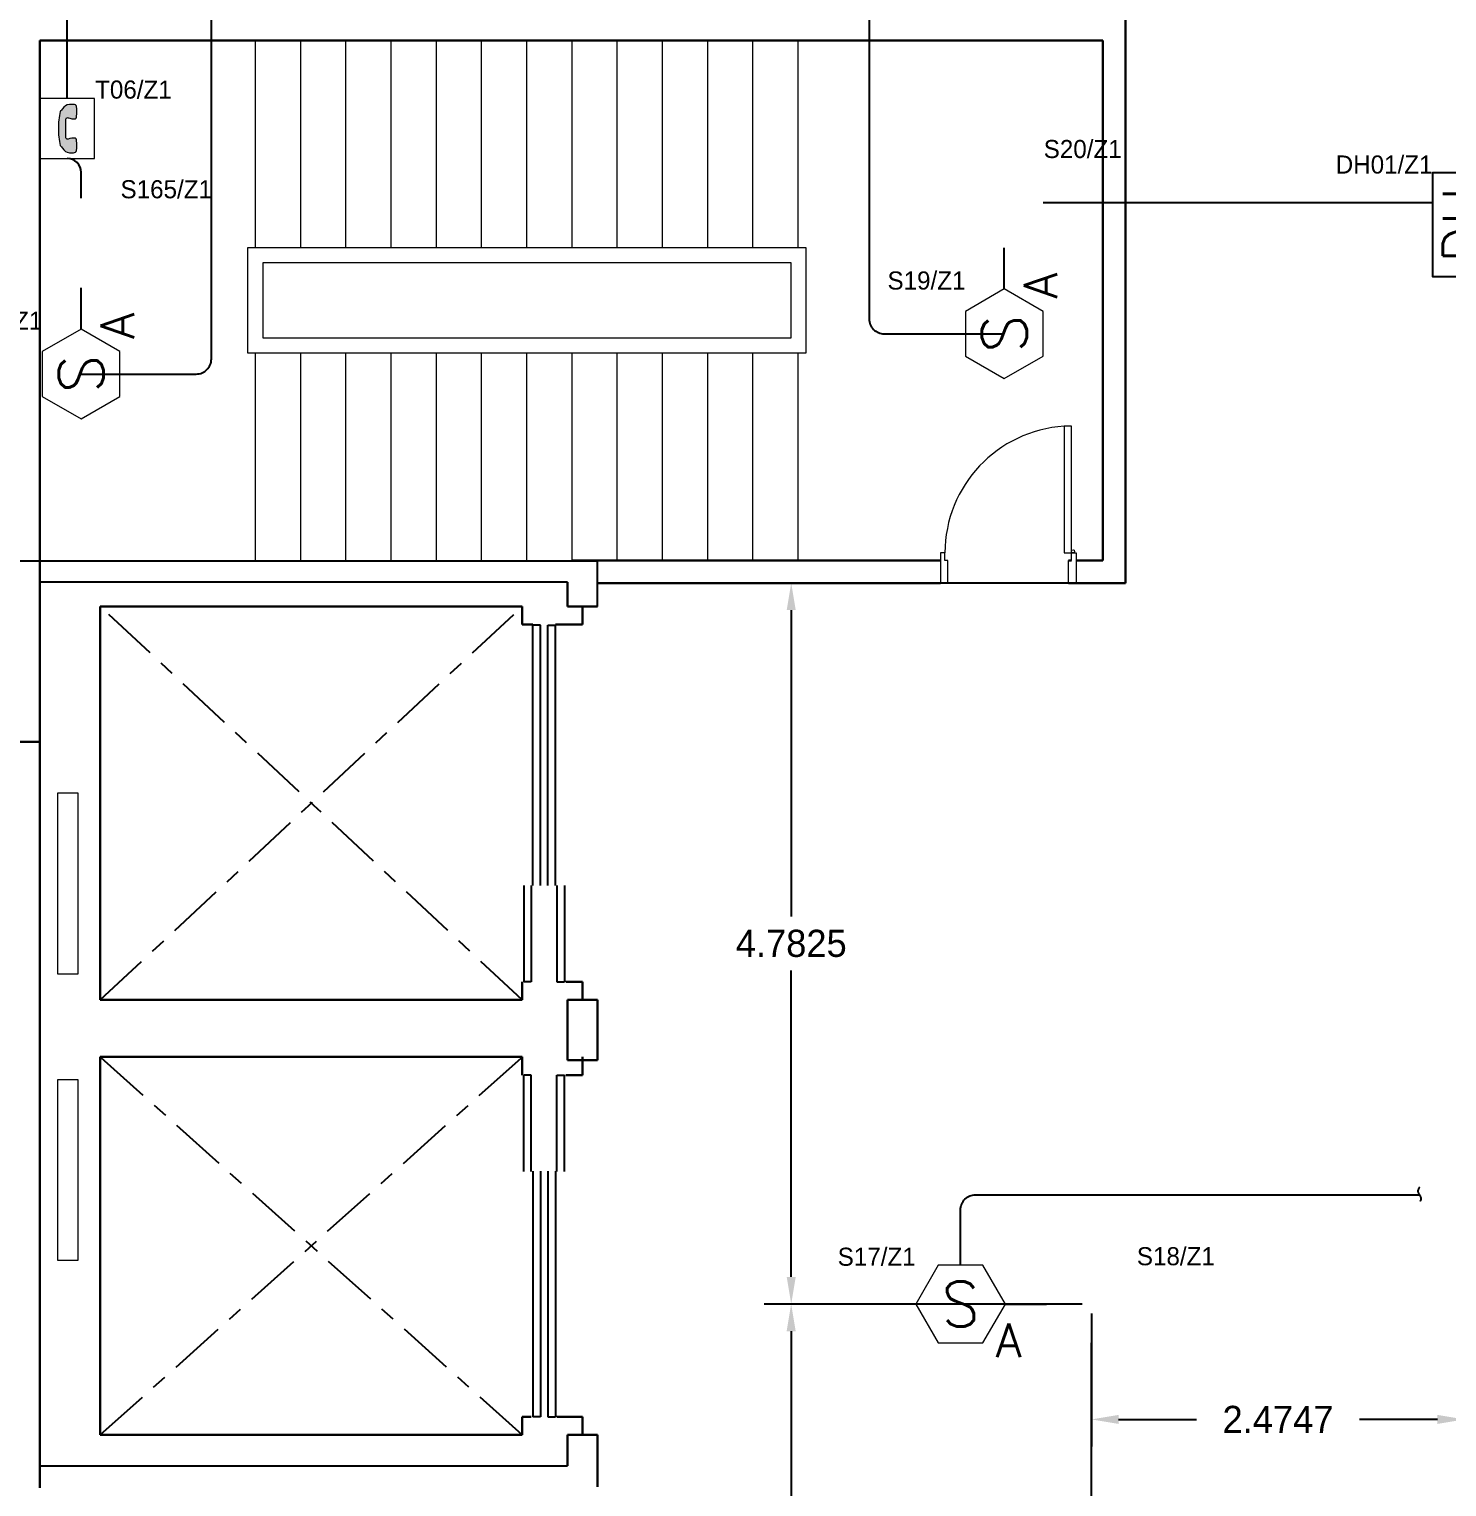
# Model space of a CAD drawing. Extents: x -3404 to 3497, y 0 to 399.
# Drawn here: x 36.6 to 46.01, y 348.53 to 358.2 of the extents above; entities that cross this region are included whole.
import ezdxf
from ezdxf import colors
from ezdxf.entities.mleader import LeaderData, LeaderLine
from ezdxf.enums import TextEntityAlignment as Align
from ezdxf.math import Vec2, Vec3

# ---------------------------------------------------------------- set-up
doc = ezdxf.new("R2010")
doc.units = 0
doc.header["$LTSCALE"] = 0.15
doc.linetypes.add('CENTERX2', pattern=[4, 2.5, -0.5, 0.5, -0.5])
doc.linetypes.add('HIDDEN', pattern=[0.375, 0.25, -0.125])
doc.layers.get('0').update_dxf_attribs({"color": 252})
doc.layers.get('Defpoints').update_dxf_attribs({"color": 252})
for name, color, linetype in [('0 ARCH', 252, 'Continuous'), ('0 DD', 252, 'Continuous'), ('0 fire alarm', 252, 'Continuous'), ('0 sockets', 252, 'Continuous'), ('00-BT-FAS-TEXT', 2, 'Continuous'), ('AUTOINCR', 7, 'Continuous'), ('d1', 252, 'Continuous'), ('FIRE_LOOP', 7, 'Continuous'), ('grocol', 252, 'Continuous'), ('WINDOW', 252, 'Continuous'), ('WIRING', 4, 'Continuous')]:
    doc.layers.add(name, color=color, linetype=linetype)
for name, color, linetype, lineweight in [('DOOR', 252, 'Continuous', 20), ('elev', 252, 'Continuous', 9), ('T-FIRE-B', 4, 'Continuous', 0), ('T-TEXT', 2, 'Continuous', 0), ('wall', 252, 'Continuous', 30)]:
    doc.layers.add(name, color=color, linetype=linetype, lineweight=lineweight)
doc.styles.add('ROMANS', font='ROMANS.shx', dxfattribs={"width": 0.8})
doc.styles.add('TEXT-NFP', font='simplex.shx')
doc.dimstyles.get("Standard").update_dxf_attribs({"dimtxt": 0.18, "dimasz": 0.18, "dimexe": 0.18, "dimexo": 0.0625, "dimgap": 0.09, "dimtad": 0, "dimtih": 1, "dimtoh": 1, "dimdec": 4, "dimzin": 0, "dimdsep": 46, "dimtxsty": 'Standard', "dimcen": 0.09, "dimadec": 0, "dimazin": 0, "dimtfac": 1, "dimtdec": 4, "dimtofl": 0, "dimtmove": 0, "dimatfit": 3, "dimfxl": 1, "dimtolj": 1, "dimtzin": 0, "dimarcsym": 0})

# ---------------------------------------------------------------- blocks, each defined once
blk = doc.blocks.new('ARCH')
at = {"layer": 'd1', "linetype": 'CENTERX2'}
for p, q in [((39.8743, 351.7619), (37.075, 354.3723)), ((37.075, 351.7619), (39.8743, 354.3723)), ((37.075, 348.8767), (39.8743, 351.384)), ((39.8743, 348.8767), (37.075, 351.384))]:
    blk.add_line(p, q, dxfattribs=at)
at = {"layer": 'd1', "ltscale": 0.5}
for p, q in [((39.9443, 352.5203), (39.9443, 354.2479)), ((39.9943, 354.2479), (39.9443, 354.2479)), ((39.9943, 352.5203), (39.9943, 354.2479)), ((40.0443, 352.5203), (40.0443, 354.2479)), ((40.0443, 354.2479), (40.0943, 354.2479)), ((40.0943, 352.5203), (40.0943, 354.2479)), ((39.8843, 352.5219), (39.8843, 351.8819)), ((39.9343, 352.5219), (39.9343, 351.8819)), ((40.1043, 352.5219), (40.1043, 351.8819)), ((40.1543, 352.5219), (40.1543, 351.8819)), ((39.9343, 351.8819), (39.8843, 351.8819)), ((40.1043, 351.8819), (40.1543, 351.8819)), ((39.8843, 350.624), (39.8843, 351.264)), ((39.9343, 351.264), (39.8843, 351.264)), ((39.9343, 350.624), (39.9343, 351.264)), ((40.1043, 350.624), (40.1043, 351.264)), ((40.1043, 351.264), (40.1543, 351.264)), ((40.1543, 350.624), (40.1543, 351.264)), ((39.9443, 350.626), (39.9443, 348.9967)), ((39.9943, 350.626), (39.9943, 348.9967)), ((40.0443, 350.626), (40.0443, 348.9967)), ((40.0943, 350.626), (40.0943, 348.9967)), ((39.9943, 348.9967), (39.9443, 348.9967)), ((40.0443, 348.9967), (40.0943, 348.9967))]:
    blk.add_line(p, q, dxfattribs=at)
at = {"layer": 'DOOR'}
for points in [[(43.5178, 354.7274), (43.5178, 355.5674), (43.4695, 355.5674), (43.4695, 354.7274)], [(42.6778, 354.7274), (42.6478, 354.7274), (42.6478, 354.5274), (42.6978, 354.5274), (42.6978, 354.6774), (42.6778, 354.6774)], [(43.5178, 354.7274), (43.5478, 354.7274), (43.5478, 354.5274), (43.4978, 354.5274), (43.4978, 354.6774), (43.5178, 354.6774)]]:
    blk.add_lwpolyline(points, close=True, dxfattribs=at)
blk.add_circle((43.5278, 354.7374), 0.01, dxfattribs=at)
blk.add_arc((43.5227, 354.7242), 0.8449, 93.61106, 179.77823, dxfattribs=at)
at = {"layer": 'elev'}
for p, q in [((38.1049, 356.7524), (38.1049, 358.1274)), ((38.1049, 356.7524), (38.1049, 358.1274)), ((38.4049, 356.7524), (38.4049, 358.1274)), ((38.7049, 356.7524), (38.7049, 358.1274)), ((39.0049, 356.7524), (39.0049, 358.1274)), ((39.3049, 356.7524), (39.3049, 358.1274)), ((39.6049, 356.7524), (39.6049, 358.1274)), ((39.9049, 356.7524), (39.9049, 358.1274)), ((40.2049, 356.7524), (40.2049, 358.1274)), ((40.5049, 356.7524), (40.5049, 358.1274)), ((40.8049, 356.7524), (40.8049, 358.1274)), ((41.1049, 356.7524), (41.1049, 358.1274)), ((41.4049, 356.7524), (41.4049, 358.1274)), ((41.7049, 356.7524), (41.7049, 358.1274)), ((38.0549, 356.7524), (41.7549, 356.7524)), ((38.0549, 356.0524), (38.0549, 356.7524)), ((41.7549, 356.7524), (41.7549, 356.0524)), ((38.1549, 356.6524), (41.6549, 356.6524)), ((38.1549, 356.1524), (38.1549, 356.6524)), ((41.6549, 356.6524), (41.6549, 356.1524)), ((41.6549, 356.1524), (38.1549, 356.1524)), ((41.7549, 356.0524), (38.0549, 356.0524)), ((38.1049, 354.6774), (38.1049, 356.0524)), ((38.1049, 354.6774), (38.1049, 356.0524)), ((38.4049, 354.6774), (38.4049, 356.0524)), ((38.7049, 354.6774), (38.7049, 356.0524)), ((39.0049, 354.6774), (39.0049, 356.0524)), ((39.3049, 354.6774), (39.3049, 356.0524)), ((39.6049, 354.6774), (39.6049, 356.0524)), ((39.9049, 354.6774), (39.9049, 356.0524)), ((40.2049, 354.6774), (40.2049, 356.0524)), ((40.5049, 354.6774), (40.5049, 356.0524)), ((40.8049, 354.6774), (40.8049, 356.0524)), ((41.1049, 354.6774), (41.1049, 356.0524)), ((41.4049, 354.6774), (41.4049, 356.0524)), ((41.7049, 354.6774), (41.7049, 356.0524)), ((36.7917, 353.1329), (36.7917, 351.9356)), ((36.9278, 353.1329), (36.7917, 353.1329)), ((36.9278, 351.9356), (36.9278, 353.1329)), ((36.7917, 351.9356), (36.9278, 351.9356)), ((36.7917, 351.2329), (36.7917, 350.0356)), ((36.9278, 351.2329), (36.7917, 351.2329)), ((36.9278, 350.0356), (36.9278, 351.2329)), ((36.7917, 350.0356), (36.9278, 350.0356))]:
    blk.add_line(p, q, dxfattribs=at)
at = {"layer": 'grocol', "ltscale": 0.5}
for p, q in [((40.3743, 354.6726), (36.5299, 354.6726)), ((40.3743, 354.5323), (40.3743, 354.6726)), ((40.1743, 354.5323), (36.675, 354.5323)), ((36.675, 348.6726), (40.1743, 348.6726)), ((40.3743, 348.5323), (40.3743, 348.6726)), ((40.3743, 348.6726), (40.3743, 348.5323))]:
    blk.add_line(p, q, dxfattribs=at)
at = {"layer": 'wall'}
for p, q in [((43.875, 358.125), (43.875, 361.9108)), ((36.675, 358.125), (43.725, 358.125)), ((36.675, 358.125), (43.725, 358.125)), ((36.675, 358.125), (36.675, 348.525)), ((43.725, 354.6774), (43.725, 358.125)), ((43.875, 354.5274), (43.875, 358.125)), ((42.6478, 354.6774), (40.2049, 354.6774)), ((42.4157, 354.6774), (42.3957, 354.6774)), ((43.5178, 354.6774), (43.4978, 354.6774)), ((43.725, 354.6774), (43.5478, 354.6774)), ((40.1743, 354.3723), (40.1743, 354.5323)), ((42.6478, 354.5274), (40.3743, 354.5274)), ((43.875, 354.5274), (43.4978, 354.5274)), ((37.075, 354.3723), (37.075, 351.7619)), ((39.8743, 354.3723), (37.075, 354.3723)), ((39.8743, 354.3723), (39.8743, 354.2523)), ((40.1743, 354.3723), (40.3743, 354.3723)), ((40.2743, 354.2523), (40.2743, 354.3723)), ((39.8743, 354.2523), (39.9445, 354.2523)), ((39.9343, 354.2523), (39.8743, 354.2523)), ((40.0942, 354.2523), (40.2743, 354.2523)), ((36.675, 353.475), (30.075, 353.475)), ((39.8743, 351.8819), (39.8743, 351.7619)), ((40.1643, 351.8819), (40.2743, 351.8819)), ((40.2743, 351.8819), (40.2743, 351.7619)), ((37.075, 351.7619), (39.8743, 351.7619)), ((40.1743, 351.3619), (40.1743, 351.7619)), ((40.1743, 351.7619), (40.3743, 351.7619)), ((40.3743, 351.3619), (40.3743, 351.7619)), ((37.075, 351.384), (39.8743, 351.384)), ((37.075, 348.8767), (37.075, 351.384)), ((39.8743, 351.264), (39.8743, 351.384)), ((40.2743, 351.264), (40.2743, 351.384)), ((40.1743, 351.3619), (40.3743, 351.3619)), ((40.1643, 351.264), (40.2743, 351.264)), ((39.9343, 348.9967), (39.8743, 348.9967)), ((39.8743, 348.8767), (39.8743, 348.9967)), ((40.1043, 348.9967), (40.2743, 348.9967)), ((40.2743, 348.9967), (40.2743, 348.8767)), ((39.8743, 348.8767), (37.075, 348.8767)), ((40.1743, 348.6726), (40.1743, 348.8767)), ((40.1743, 348.8767), (40.3743, 348.8767)), ((40.3743, 348.6726), (40.3743, 348.8767))]:
    blk.add_line(p, q, dxfattribs=at)
at = {"layer": 'WINDOW', "linetype": 'CENTERX2'}
blk.add_line((40.3743, 354.3723), (40.3743, 354.5323), dxfattribs=at)
blk = doc.blocks.new('dressable smoke detectore above false ceiling')
blk.add_lwpolyline([(200, 0), (100, 173.2), (-100, 173.2), (-200, 0), (-100, -173.2), (100, -173.2)], close=True)
at = {"layer": 'T-TEXT', "style": 'ROMANS'}
blk.add_attdef('S', text='', height=200, dxfattribs=at).set_placement((0, 0, 0), align=Align.MIDDLE)
blk.add_attdef('A', text='', height=150, dxfattribs=at).set_placement((214.9, -161.3), align=Align.MIDDLE_CENTER)
blk = doc.blocks.new('*U39')
h = blk.add_hatch(color=256)
h.dxf.hatch_style = 1
edge = h.paths.add_edge_path()
edge.add_arc((32.6, 256.8), 14.1, 13.60208, 92.31607)
edge.add_line((32, 270.8), (11.2, 270.8))
edge.add_arc((13.1, 230.7), 40.2, 92.74415, 154.22151)
edge.add_arc((-27.5, 250.3), 4.89, 309.27222, 334.22151, ccw=False)
edge.add_arc((-63.6, 280.9), 52.1, 306.60964, 318.72508, ccw=False)
edge.add_arc((-30.4, 234.6), 4.89, 115.36052, 167.81343)
edge.add_arc((351.8, 152.1), 395.9, 167.80758, 180.29746)
edge.add_arc((347.9, 148), 392, 179.70122, 192.26686)
edge.add_arc((-30.4, 65.8), 4.89, 193.25659, 244.64909)
edge.add_arc((-66.6, 18.3), 54.9, 39.82507, 51.6228, ccw=False)
edge.add_arc((-27.5, 49.7), 4.89, 25.77849, 50.72778, ccw=False)
edge.add_arc((13.1, 69.3), 40.2, 205.77849, 267.25585)
edge.add_line((11.2, 29.2), (32, 29.2))
edge.add_arc((32.6, 43.2), 14.1, 267.68393, 346.39792)
edge.add_arc((-161.2, 66.9), 209.3, 352.60448, 365.90084)
edge.add_arc((12.6, 87.2), 34.4, 1.94009, 17.77394)
edge.add_arc((40.7, 96.2), 4.89, 18.49088, 87.07157)
edge.add_arc((29.9, 27.6), 74.3, 81.42344, 109.99039)
edge.add_arc((2.4, 101.8), 4.89, 250.35129, 295.24228, ccw=False)
edge.add_arc((1.2, 105.9), 8.65, 174.51397, 266.95864, ccw=False)
edge.add_arc((-1021.9, 147.1), 1015.3, 357.71608, 360.1614)
edge.add_arc((-1021.9, 152.9), 1015.3, 359.8386, 362.28392)
edge.add_arc((2.6, 194.4), 10.1, 100.6325, 185.99521, ccw=False)
edge.add_arc((2.4, 199.7), 4.89, 64.75772, 109.64871, ccw=False)
edge.add_arc((32.8, 273.5), 75, 247.79098, 276.68178)
edge.add_arc((40.7, 203.8), 4.89, 279.97605, 341.50912)
edge.add_arc((12.6, 212.8), 34.4, 342.22606, 358.05991)
edge.add_arc((-161.2, 233.1), 209.3, 354.09916, 367.39552)
for p, q in [((136.9, 300), (-136.9, 300)), ((-136.9, 300), (-136.9, 0)), ((136.9, 0), (136.9, 300)), ((-136.9, 0), (136.9, 0))]:
    blk.add_line(p, q)
blk.add_lwpolyline([(46.3, 260.1, 0.357628), (32, 270.8), (11.2, 270.8, 0.27487), (-23.1, 248.2, -0.109294), (-24.4, 246.5, -0.052913), (-32.5, 239.1, 0.232951), (-35.2, 235.7, 0.054551), (-44.1, 150, 0.054883), (-35.2, 64.7, 0.228078), (-32.5, 61.4, -0.051523), (-24.4, 53.5, -0.109294), (-23.1, 51.8, 0.27487), (11.2, 29.2), (32, 29.2, 0.357628), (46.3, 39.9, 0.058081), (46.9, 88.4, 0.069198), (45.3, 97.7, 0.308503), (40.9, 101, 0.125296), (4.5, 97.4, -0.198418), (0.7, 97.2, -0.426767), (-7.4, 106.7, 0.01067), (-6.6, 150, 0.01067), (-7.4, 193.3, -0.390702), (0.7, 204.3, -0.198418), (4.5, 204.1, 0.126732), (41.5, 199, 0.275132), (45.3, 202.3, 0.069198), (46.9, 211.6, 0.058081)], format="xyb", close=True)
blk = doc.blocks.new('*U84')
h = blk.add_hatch()
h.set_pattern_fill('ANGLE', color=3)
h.set_pattern_definition([(0, (0, 0), (0, 6.985), [5.08, -1.905]), (90, (0, 0), (-6.985, 4e-16), [5.08, -1.905])])
h.paths.add_polyline_path([(157.5, -28.7, 1), (186.3, -28.7, 1)])
blk.add_lwpolyline([(250, 0), (250, 300), (-250, 300), (-250, 0)], close=True)
at = {"color": 3}
blk.add_lwpolyline([(-142.5, 0), (208.2, 0), (208.2, -57.7), (-142.5, -57.7)], close=True, dxfattribs=at)
for centre in [(-106.2, -28.7), (171.9, -28.7)]:
    blk.add_circle(centre, 14.4, dxfattribs=at)
at = {"layer": 'T-TEXT', "style": 'TEXT-NFP'}
blk.add_attdef('DH', text='', height=200, dxfattribs=at).set_placement((0, 150, 0), align=Align.MIDDLE)
blk = doc.blocks.new('endtick', base_point=(-3267.27, -69559.4))
at = {"layer": 'WIRING', "color": 2, "linetype": 'HIDDEN'}
blk.add_spline([(-3267.27, -69509.4), (-3276.985, -69534.4), (-3267.27, -69559.4), (-3256.425, -69584.4), (-3267.27, -69609.4)], degree=3, dxfattribs=at)
blk = doc.blocks.new('*D177')
at = {"layer": '0 DD', "color": 0, "lineweight": -2, "transparency": 16777216}
for p, q in [((43.5878, 349.7449), (41.4782, 349.7449)), ((41.6582, 349.5649), (41.6582, 346.0577)), ((41.6582, 342.1904), (41.6582, 345.6977)), ((43.5227, 342.0104), (41.4782, 342.0104))]:
    blk.add_line(p, q, dxfattribs=at)
at = {"layer": '0 DD', "color": 0, "transparency": 16777216}
for points in [[(41.6282, 349.5649), (41.6882, 349.5649), (41.6582, 349.7449)], [(41.6282, 342.1904), (41.6882, 342.1904), (41.6582, 342.0104)]]:
    blk.add_solid(points, dxfattribs=at)
at = {"layer": 'Defpoints', "color": 0, "transparency": 16777216}
for p in [(41.6582, 349.7449), (43.6503, 349.7449), (43.5852, 342.0104)]:
    blk.add_point(p, dxfattribs=at)
at = {"layer": '0 DD', "color": 0, "transparency": 16777216, "insert": (41.6582, 345.8777), "char_height": 0.18, "attachment_point": 5}
blk.add_mtext('\\A1;7.7345', dxfattribs=at)
blk = doc.blocks.new('*D178')
at = {"layer": '0 DD', "color": 0, "lineweight": -2, "transparency": 16777216}
for p, q in [((43.5878, 354.5274), (41.4786, 354.5274)), ((41.6586, 354.3474), (41.6586, 352.3162)), ((41.6586, 349.9249), (41.6586, 351.9562)), ((43.5878, 349.7449), (41.4786, 349.7449))]:
    blk.add_line(p, q, dxfattribs=at)
at = {"layer": '0 DD', "color": 0, "transparency": 16777216}
for points in [[(41.6286, 354.3474), (41.6886, 354.3474), (41.6586, 354.5274)], [(41.6286, 349.9249), (41.6886, 349.9249), (41.6586, 349.7449)]]:
    blk.add_solid(points, dxfattribs=at)
at = {"layer": 'Defpoints', "color": 0, "transparency": 16777216}
for p in [(41.6586, 354.5274), (43.6503, 354.5274), (43.6503, 349.7449)]:
    blk.add_point(p, dxfattribs=at)
at = {"layer": '0 DD', "color": 0, "transparency": 16777216, "insert": (41.6586, 352.1362), "char_height": 0.18, "attachment_point": 5}
blk.add_mtext('\\A1;4.7825', dxfattribs=at)
blk = doc.blocks.new('*D284')
at = {"layer": '0 DD', "color": 0, "lineweight": -2, "transparency": 16777216}
for p, q in [((43.6503, 349.6824), (43.6503, 348.7996)), ((46.125, 349.6824), (46.125, 348.7996)), ((43.8303, 348.9796), (44.3477, 348.9796)), ((45.945, 348.9796), (45.4277, 348.9796))]:
    blk.add_line(p, q, dxfattribs=at)
at = {"layer": '0 DD', "color": 0, "transparency": 16777216}
for points in [[(43.8303, 349.0096), (43.8303, 348.9496), (43.6503, 348.9796)], [(45.945, 349.0096), (45.945, 348.9496), (46.125, 348.9796)]]:
    blk.add_solid(points, dxfattribs=at)
at = {"layer": 'Defpoints', "color": 0, "transparency": 16777216}
for p in [(43.6503, 349.7449), (46.125, 349.7449), (46.125, 348.9796)]:
    blk.add_point(p, dxfattribs=at)
at = {"layer": '0 DD', "color": 0, "transparency": 16777216, "insert": (44.8877, 348.9796), "char_height": 0.18, "attachment_point": 5}
blk.add_mtext('\\A1;2.4747', dxfattribs=at)

msp = doc.modelspace()

# ---------------------------------------------------------------- linework, layer by layer
at = {"layer": '0 sockets', "color": 3}
msp.add_lwpolyline([(36.94807, 355.91367), (37.71204, 355.91367, 0.4142136), (37.81204, 356.01367), (37.81204, 358.625, -0.4142136), (37.91204, 358.725), (42.075, 358.725, -0.4142136), (42.175, 358.625), (42.175, 356.28054, 0.4142136), (42.275, 356.18054), (43.07213, 356.18054)], format="xyb", dxfattribs=at)
at = {"layer": 'FIRE_LOOP', "color": 3}
for points in [[(36.85547, 357.74095), (36.85547, 359.96627, -0.4142136), (36.95547, 360.06627), (38.70403, 360.06627)], [(36.94807, 357.0798), (36.94807, 357.25148, 0.4142136), (36.8564, 357.34315), (36.85547, 357.34315)], [(42.78165, 350.00254), (42.78165, 350.36951, -0.4142136), (42.88165, 350.46951), (45.82531, 350.46951)], [(45.84068, 347.6317), (43.7503, 347.6317, -0.4142136), (43.6503, 347.7317), (43.6503, 349.48729)]]:
    msp.add_lwpolyline(points, format="xyb", dxfattribs=at)
for points in [[(36.85547, 357.34315), (36.85547, 357.34318)], [(45.91281, 357.04919), (43.32975, 357.04919)], [(43.775, 357.04919), (43.32975, 357.04919)], [(43.07213, 356.47802), (43.07213, 356.75172)], [(36.94807, 356.21114), (36.94807, 356.48484)], [(43.07913, 349.74491), (43.35283, 349.74491)]]:
    msp.add_lwpolyline(points, dxfattribs=at)

# ---------------------------------------------------------------- block references
at = {"layer": '0 ARCH', "color": 3}
msp.add_blockref('ARCH', (0, 0), dxfattribs=at)
at = {"layer": '0 fire alarm', "color": 3, "xscale": 0.001374, "yscale": 0.001374, "zscale": 0.001374, "rotation": 90}
msp.add_blockref('*U84', (46.325, 356.90387), dxfattribs=at).add_auto_attribs({'DH': 'DH'})
at = {"layer": '0 fire alarm', "color": 3, "xscale": 0.001, "yscale": 0.001, "zscale": 0.001}
msp.add_blockref('endtick', (45.82531, 350.46951), dxfattribs=at)
at = {"layer": 'T-FIRE-B', "color": 3, "xscale": 0.001326103487042799, "yscale": 0.001326103487042799, "zscale": 0.001326103487042799}
msp.add_blockref('*U39', (36.85547, 357.34315), dxfattribs=at)
at = {"layer": 'T-FIRE-B', "color": 2, "xscale": 0.001487761816891826, "yscale": 0.001487761816891826, "zscale": 0.001487761816891826, "rotation": 90.00000000000001}
for p in [(43.07213, 356.18054), (36.94807, 355.91367)]:
    msp.add_blockref('dressable smoke detectore above false ceiling', p, dxfattribs=at).add_auto_attribs({'S': 'S', 'A': 'A'})
at = {"layer": 'T-FIRE-B', "color": 2, "xscale": 0.001487761816891826, "yscale": 0.001487761816891826, "zscale": 0.001487761816891826}
msp.add_blockref('dressable smoke detectore above false ceiling', (42.78165, 349.74491), dxfattribs=at).add_auto_attribs({'S': 'S', 'A': 'A'})

# ---------------------------------------------------------------- texts
at = {"layer": 'AUTOINCR', "color": 3}
msp.add_text('T06/Z1', height=0.12, dxfattribs=at).set_placement((37.0406, 357.70452), align=Align.BOTTOM_LEFT)
at = {"layer": 'AUTOINCR', "color": 2}
for s, p in [('S20/Z1', (43.33335, 357.31028)), ('S165/Z1', (37.20929, 357.04341)), ('S18/Z1', (43.95139, 349.96614))]:
    msp.add_text(s, height=0.12, dxfattribs=at).set_placement(p, align=Align.BOTTOM_LEFT)
at = {"layer": 'AUTOINCR', "color": 1}
msp.add_text('DH01/Z1', height=0.12, dxfattribs=at).set_placement((45.9128, 357.20737), align=Align.BOTTOM_RIGHT)
at = {"layer": 'AUTOINCR', "color": 2}
for s, p in [('S19/Z1', (42.81444, 356.43809)), ('S166/Z1', (36.69038, 356.17122)), ('S17/Z1', (42.4841, 349.9626))]:
    msp.add_text(s, height=0.12, dxfattribs=at).set_placement(p, align=Align.BOTTOM_RIGHT)

# ---------------------------------------------------------------- dimensions: what is measured, and where the dimension line sits
at = {"layer": '0 DD', "color": 6}
for base, p1, p2, picture, middle in [((41.65864, 354.52744), (43.6503, 349.74491), (43.6503, 354.52744), '*D178', (41.65864, 352.13617)), ((41.65822, 349.74491), (43.58519, 342.01039), (43.6503, 349.74491), '*D177', (41.65822, 345.87765))]:
    dim = msp.add_linear_dim(base=base, p1=p1, p2=p2, angle=90, dimstyle='Standard', dxfattribs=at)
    dim.commit()
    dim.dimension.update_dxf_attribs({"geometry": picture, "text_midpoint": middle})
dim = msp.add_linear_dim(base=(46.125, 348.97959), p1=(43.6503, 349.74491), p2=(46.125, 349.74491), dimstyle='Standard', dxfattribs=at)
dim.commit()
dim.dimension.update_dxf_attribs({"geometry": '*D284', "text_midpoint": (44.88765, 348.97959)})

# ---------------------------------------------------------------- leaders
at = {"layer": '00-BT-FAS-TEXT', "color": 3}
ml = msp.add_multileader_mtext('Standard', dxfattribs=at)
ml.set_content('{\\C2;ZONE 1 /FACP FOR DETECTORS\\PEMT ? 3/4 INCH CONDUIT\\P(2*1.5)MM2 FIRE RESISTANCE CABLE 105C\\PEXPOSED ABOVE FALSE CEILLING\\PTYPICAL}', color=6)
ml.set_leader_properties()
ml.build(insert=Vec2(0, 0))
ml.multileader.update_dxf_attribs({"text_right_attachment_type": 6, "dogleg_length": 0.05, "arrow_head_size": 0.2})
ctx = ml.context
ctx.base_point, ctx.char_height, ctx.arrow_head_size, ctx.landing_gap_size = Vec3(68.69514, 353.04615), 0.05, 0.2, 0.01
ctx.right_attachment, ctx.text_align_type = 6, 2
notes = []
notes.append((ctx, [(0, (1, 1, 0), (70.4568, 353.01115), (-1, 0), 0.05, [(0, [(71.4, 353.24842)], 0, [])])]))
ctx.mtext.insert, ctx.mtext.width, ctx.mtext.alignment, ctx.mtext.flow_direction = Vec3(70.3968, 353.07115), 3430, 3, 5
ml = msp.add_multileader_mtext('Standard', dxfattribs=at)
ml.set_content('{\\C2;ZONE 1 /FACP FOR DETECTORS\\PEMT ? 3/4 INCH CONDUIT\\P(2*1.5)MM2 FIRE RESISTANCE CABLE 105C\\PEXPOSED ABOVE FALSE CEILLING\\PTYPICAL}', color=6)
ml.set_leader_properties()
ml.build(insert=Vec2(0, 0))
ml.multileader.update_dxf_attribs({"text_right_attachment_type": 6, "dogleg_length": 0.05, "arrow_head_size": 0.2})
ctx = ml.context
ctx.base_point, ctx.char_height, ctx.arrow_head_size, ctx.landing_gap_size = Vec3(14.38857, 349.27523), 0.05, 0.2, 0.01
ctx.right_attachment = 6
notes.append((ctx, [(0, (1, 1, 0), (14.33857, 349.27523), (1, 0), 0.05, [(0, [(13.48332, 349.74683)], 0, [])])]))
ctx.mtext.insert, ctx.mtext.width, ctx.mtext.flow_direction = Vec3(14.39857, 349.30023), 3430, 5
for ctx, leaders in notes:
    for number, flags, end, landing, length, lines in leaders:
        leader = LeaderData()
        leader.index, (leader.has_last_leader_line, leader.has_dogleg_vector, leader.attachment_direction) = number, flags
        leader.last_leader_point, leader.dogleg_vector, leader.dogleg_length = Vec3(end), Vec3(landing), length
        for number, points, colour, breaks in lines:
            line = LeaderLine()
            line.index, line.vertices, line.color, line.breaks = number, Vec3.list(points), colors.encode_raw_color(colour), breaks
            leader.lines.append(line)
        ctx.leaders.append(leader)

doc.saveas('drawing.dxf')
